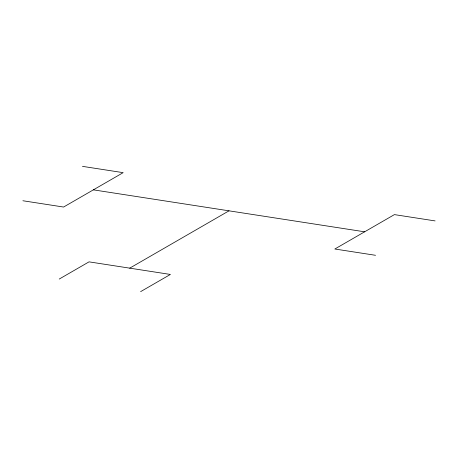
<?xml version="1.0" encoding="UTF-8"?>
<svg xmlns="http://www.w3.org/2000/svg" width="458" height="458" viewBox="0 0 458 458"><rect width="100%" height="100%" fill="white"/><g stroke="black" fill="none" stroke-linecap="round" stroke-linejoin="round"><path stroke-width="0.69" d="M59.242 279.054L89.029 261.856L170.405 274.445L140.617 291.643M129.717 268.153L229 210.829M82.469 166.357L123.162 172.655L63.588 207.045L22.9 200.753M435.1 220.911L394.412 214.613L334.838 249.009L375.531 255.301M93.375 189.847L364.625 231.811"/></g></svg>
